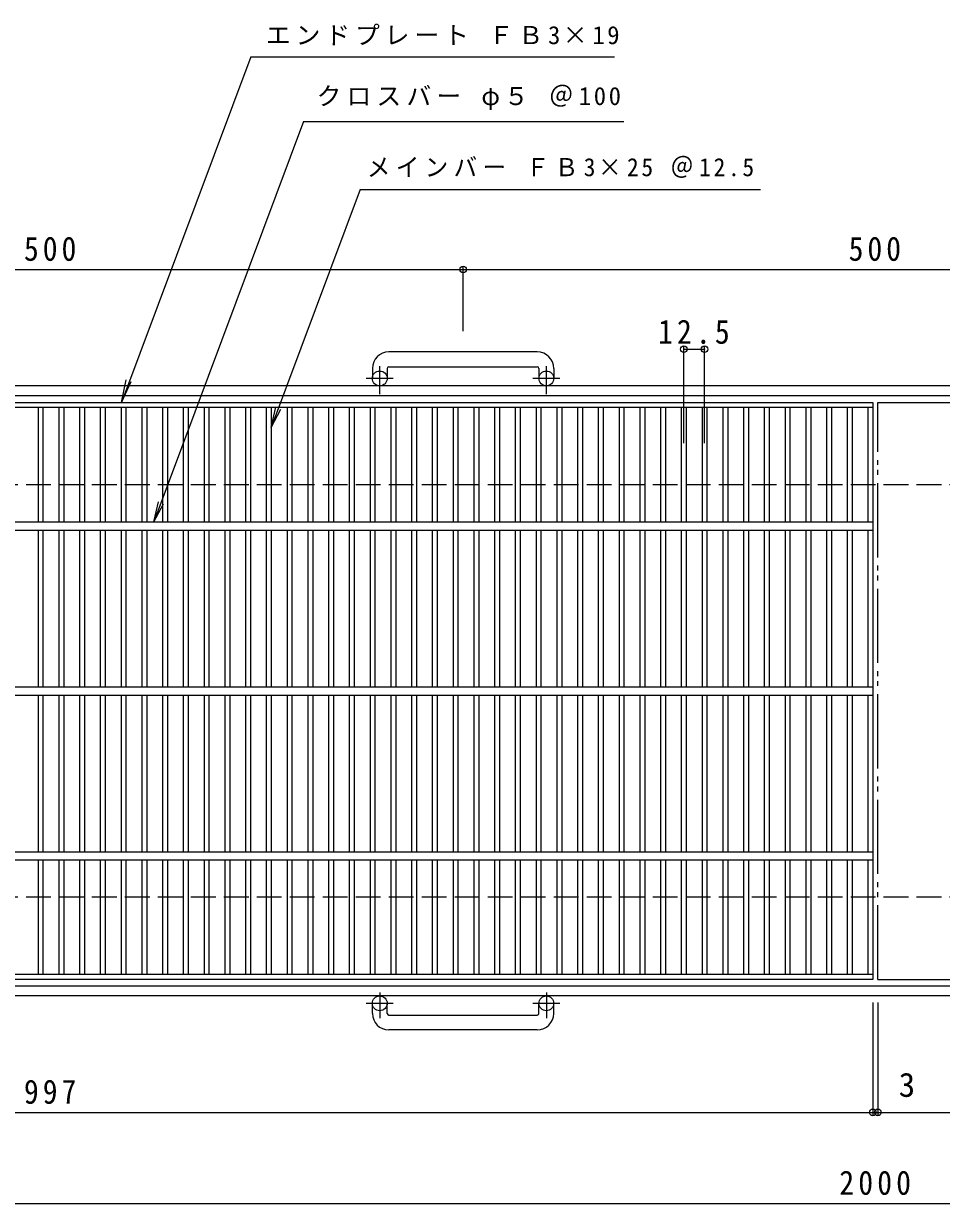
# Model space of a CAD drawing. Units: millimetres, scale not verified. Extents: x -854 to 865, y -687 to 560.
# Drawn here: x -323 to 233, y -156 to 560 of the extents above; entities that cross this region are included whole.
import ezdxf
from ezdxf.enums import TextEntityAlignment as Align

# ---------------------------------------------------------------- set-up
doc = ezdxf.new("R2010")
doc.units = ezdxf.units.MM
doc.header["$LTSCALE"] = 5
doc.header["$PDMODE"] = 32
doc.header["$PDSIZE"] = 4
for name, pattern in [('CHAIN1', [8, 5, -1, 1, -1]), ('DASHED3', [4, 3, -1]), ('DOUBLE_CHAIN2', [12.8, 9, -1, 0.6, -0.6, 0.6, -1])]:
    doc.linetypes.add(name, pattern=pattern)
for name, color, linetype, lineweight in [('A-1_ピット', 2, 'Continuous', 9), ('A-2_蓋', 3, 'Continuous', 9), ('A-4_寸法', 7, 'Continuous', 9), ('A-5_仕様文', 7, 'Continuous', 9)]:
    doc.layers.add(name, color=color, linetype=linetype, lineweight=lineweight)
doc.styles.add('ＭＳ ゴシック', font='')
doc.styles.get('ＭＳ ゴシック').set_extended_font_data('MS Gothic')

msp = doc.modelspace()

# ---------------------------------------------------------------- linework, layer by layer
at = {"layer": 'A-1_ピット'}
for p, q in [((-11.54, 360.789), (-101.54, 360.789)), ((-111.54, 350.789), (-111.54, 344.689)), ((-102.54, 350.789), (-102.54, 344.689)), ((-101.541, 351.789), (-11.54, 351.789)), ((-10.54, 350.789), (-10.54, 344.689)), ((-1.54, 350.789), (-1.54, 344.689)), ((293.46, 340.189), (-806.54, 340.189)), ((293.46, 334.188), (-806.54, 334.188)), ((293.46, -23.811), (-806.54, -23.811)), ((293.46, -29.811), (-806.54, -29.811)), ((-111.54, -40.412), (-111.54, -34.312)), ((-102.54, -40.412), (-102.54, -34.312)), ((-10.54, -40.412), (-10.54, -34.312)), ((-1.54, -40.412), (-1.54, -34.312)), ((-101.541, -41.412), (-11.54, -41.412)), ((-11.54, -50.411), (-101.54, -50.411))]:
    msp.add_line(p, q, dxfattribs=at)
at = {"layer": 'A-1_ピット', "linetype": 'CHAIN1'}
for p, q in [((-107.04, 335.082), (-107.04, 352.179)), ((-6.04, 335.082), (-6.04, 352.179)), ((-98.877, 344.689), (-115.285, 344.689)), ((2.123, 344.689), (-14.285, 344.689)), ((-107.04, -27.704), (-107.04, -43.301)), ((-6.04, -27.704), (-6.04, -43.301)), ((-98.877, -34.312), (-115.285, -34.312)), ((2.123, -34.312), (-14.285, -34.312))]:
    msp.add_line(p, q, dxfattribs=at)
at = {"layer": 'A-1_ピット', "linetype": 'DASHED3'}
for p, q in [((293.46, 280.189), (-806.54, 280.189)), ((293.46, 30.188), (-806.54, 30.188))]:
    msp.add_line(p, q, dxfattribs=at)
at = {"layer": 'A-1_ピット'}
for centre in [(-107.04, 344.689), (-6.04, 344.689), (-107.04, -34.312), (-6.04, -34.312)]:
    msp.add_circle(centre, 4.5, dxfattribs=at)
for centre, radius, start, end in [((-101.54, 350.789), 10, 90, 180), ((-11.54, 350.789), 10, 0, 90), ((-101.541, 350.789), 1, 90, 180), ((-11.54, 350.789), 1, 0, 90), ((-101.54, -40.412), 10, 180, 270), ((-101.541, -40.412), 1, 180, 270), ((-11.54, -40.412), 10, 270, 0), ((-11.54, -40.412), 1, 270, 0)]:
    msp.add_arc(centre, radius, start, end, dxfattribs=at)
at = {"layer": 'A-2_蓋'}
for p, q in [((-805.04, 330.189), (191.96, 330.189)), ((191.96, 330.189), (191.96, -19.811)), ((-805.04, 327.189), (191.96, 327.189)), ((-314.239, 327.189), (-314.239, 257.689)), ((-311.239, 327.189), (-311.239, 257.689)), ((-301.659, 327.189), (-301.659, 257.689)), ((-298.659, 327.189), (-298.659, 257.689)), ((-289.079, 327.189), (-289.079, 257.689)), ((-286.079, 327.189), (-286.079, 257.689)), ((-276.499, 327.189), (-276.499, 257.689)), ((-273.499, 327.189), (-273.499, 257.689)), ((-263.919, 327.189), (-263.919, 257.689)), ((-260.919, 327.189), (-260.919, 257.689)), ((-251.339, 327.189), (-251.339, 257.689)), ((-248.339, 327.189), (-248.339, 257.689)), ((-238.76, 327.189), (-238.76, 257.689)), ((-235.759, 327.189), (-235.759, 257.689)), ((-226.179, 327.189), (-226.179, 257.689)), ((-223.179, 327.189), (-223.179, 257.689)), ((-213.599, 327.189), (-213.599, 257.689)), ((-210.599, 327.189), (-210.599, 257.689)), ((-201.019, 327.189), (-201.019, 257.689)), ((-198.019, 327.189), (-198.019, 257.689)), ((-188.439, 327.189), (-188.439, 257.689)), ((-185.439, 327.189), (-185.439, 257.689)), ((-175.859, 327.189), (-175.859, 257.689)), ((-172.859, 327.189), (-172.859, 257.689)), ((-163.279, 327.189), (-163.279, 257.689)), ((-160.279, 327.189), (-160.279, 257.689)), ((-150.699, 327.189), (-150.699, 257.689)), ((-147.699, 327.189), (-147.699, 257.689)), ((-138.119, 327.189), (-138.119, 257.689)), ((-135.119, 327.189), (-135.119, 257.689)), ((-125.539, 327.189), (-125.539, 257.689)), ((-122.539, 327.189), (-122.539, 257.689)), ((-112.959, 327.189), (-112.959, 257.689)), ((-109.959, 327.189), (-109.959, 257.689)), ((-100.379, 327.189), (-100.379, 257.689)), ((-97.379, 327.189), (-97.379, 257.689)), ((-87.799, 327.189), (-87.799, 257.689)), ((-84.799, 327.189), (-84.799, 257.689)), ((-75.219, 327.189), (-75.219, 257.689)), ((-72.219, 327.189), (-72.219, 257.689)), ((-62.639, 327.189), (-62.639, 257.689)), ((-59.639, 327.189), (-59.639, 257.689)), ((-50.059, 327.189), (-50.059, 257.689)), ((-47.059, 327.189), (-47.059, 257.689)), ((-37.479, 327.189), (-37.479, 257.689)), ((-34.479, 327.189), (-34.479, 257.689)), ((-24.899, 327.189), (-24.899, 257.689)), ((-21.899, 327.189), (-21.899, 257.689)), ((-12.319, 327.189), (-12.319, 257.689)), ((-9.319, 327.189), (-9.319, 257.689)), ((0.261, 327.189), (0.261, 257.689)), ((3.261, 327.189), (3.261, 257.689)), ((12.841, 327.189), (12.841, 257.689)), ((15.841, 327.189), (15.841, 257.689)), ((25.421, 327.189), (25.421, 257.689)), ((28.421, 327.189), (28.421, 257.689)), ((38.001, 327.189), (38.001, 257.689)), ((41.001, 327.189), (41.001, 257.689)), ((50.581, 327.189), (50.581, 257.689)), ((53.581, 327.189), (53.581, 257.689)), ((63.161, 327.189), (63.161, 257.689)), ((66.161, 327.189), (66.161, 257.689)), ((75.741, 327.189), (75.741, 257.689)), ((78.741, 327.189), (78.741, 257.689)), ((88.321, 327.189), (88.321, 257.689)), ((91.321, 327.189), (91.321, 257.689)), ((100.901, 327.189), (100.901, 257.689)), ((103.901, 327.189), (103.901, 257.689)), ((113.481, 327.189), (113.481, 257.689)), ((116.481, 327.189), (116.481, 257.689)), ((126.061, 327.189), (126.061, 257.689)), ((129.061, 327.189), (129.061, 257.689)), ((138.641, 327.189), (138.641, 257.689)), ((141.641, 327.189), (141.641, 257.689)), ((151.221, 327.189), (151.221, 257.689)), ((154.221, 327.189), (154.221, 257.689)), ((163.801, 327.189), (163.801, 257.689)), ((166.801, 327.189), (166.801, 257.689)), ((176.381, 327.189), (176.381, 257.689)), ((179.381, 327.189), (179.381, 257.689)), ((188.961, 327.189), (188.961, 257.689)), ((-805.04, 257.689), (191.96, 257.689)), ((-805.04, 252.689), (191.96, 252.689)), ((-314.239, 252.689), (-314.239, 157.689)), ((-311.239, 252.689), (-311.239, 157.689)), ((-301.659, 252.689), (-301.659, 157.689)), ((-298.659, 252.689), (-298.659, 157.689)), ((-289.079, 252.689), (-289.079, 157.689)), ((-286.079, 252.689), (-286.079, 157.689)), ((-276.499, 252.689), (-276.499, 157.689)), ((-273.499, 252.689), (-273.499, 157.689)), ((-263.919, 252.689), (-263.919, 157.689)), ((-260.919, 252.689), (-260.919, 157.689)), ((-251.339, 252.689), (-251.339, 157.689)), ((-248.339, 252.689), (-248.339, 157.689)), ((-238.76, 252.689), (-238.76, 157.689)), ((-235.759, 252.689), (-235.759, 157.689)), ((-226.179, 252.689), (-226.179, 157.689)), ((-223.179, 252.689), (-223.179, 157.689)), ((-213.599, 252.689), (-213.599, 157.689)), ((-210.599, 252.689), (-210.599, 157.689)), ((-201.019, 252.689), (-201.019, 157.689)), ((-198.019, 252.689), (-198.019, 157.689)), ((-188.439, 252.689), (-188.439, 157.689)), ((-185.439, 252.689), (-185.439, 157.689)), ((-175.859, 252.689), (-175.859, 157.689)), ((-172.859, 252.689), (-172.859, 157.689)), ((-163.279, 252.689), (-163.279, 157.689)), ((-160.279, 252.689), (-160.279, 157.689)), ((-150.699, 252.689), (-150.699, 157.689)), ((-147.699, 252.689), (-147.699, 157.689)), ((-138.119, 252.689), (-138.119, 157.689)), ((-135.119, 252.689), (-135.119, 157.689)), ((-125.539, 252.689), (-125.539, 157.689)), ((-122.539, 252.689), (-122.539, 157.689)), ((-112.959, 252.689), (-112.959, 157.689)), ((-109.959, 252.689), (-109.959, 157.689)), ((-100.379, 252.689), (-100.379, 157.689)), ((-97.379, 252.689), (-97.379, 157.689)), ((-87.799, 252.689), (-87.799, 157.689)), ((-84.799, 252.689), (-84.799, 157.689)), ((-75.219, 252.689), (-75.219, 157.689)), ((-72.219, 252.689), (-72.219, 157.689)), ((-62.639, 252.689), (-62.639, 157.689)), ((-59.639, 252.689), (-59.639, 157.689)), ((-50.059, 252.689), (-50.059, 157.689)), ((-47.059, 252.689), (-47.059, 157.689)), ((-37.479, 252.689), (-37.479, 157.689)), ((-34.479, 252.689), (-34.479, 157.689)), ((-24.899, 252.689), (-24.899, 157.689)), ((-21.899, 252.689), (-21.899, 157.689)), ((-12.319, 252.689), (-12.319, 157.689)), ((-9.319, 252.689), (-9.319, 157.689)), ((0.261, 252.689), (0.261, 157.689)), ((3.261, 252.689), (3.261, 157.689)), ((12.841, 252.689), (12.841, 157.689)), ((15.841, 252.689), (15.841, 157.689)), ((25.421, 252.689), (25.421, 157.689)), ((28.421, 252.689), (28.421, 157.689)), ((38.001, 252.689), (38.001, 157.689)), ((41.001, 252.689), (41.001, 157.689)), ((50.581, 252.689), (50.581, 157.689)), ((53.581, 252.689), (53.581, 157.689)), ((63.161, 252.689), (63.161, 157.689)), ((66.161, 252.689), (66.161, 157.689)), ((75.741, 252.689), (75.741, 157.689)), ((78.741, 252.689), (78.741, 157.689)), ((88.321, 252.689), (88.321, 157.689)), ((91.321, 252.689), (91.321, 157.689)), ((100.901, 252.689), (100.901, 157.689)), ((103.901, 252.689), (103.901, 157.689)), ((113.481, 252.689), (113.481, 157.689)), ((116.481, 252.689), (116.481, 157.689)), ((126.061, 252.689), (126.061, 157.689)), ((129.061, 252.689), (129.061, 157.689)), ((138.641, 252.689), (138.641, 157.689)), ((141.641, 252.689), (141.641, 157.689)), ((151.221, 252.689), (151.221, 157.689)), ((154.221, 252.689), (154.221, 157.689)), ((163.801, 252.689), (163.801, 157.689)), ((166.801, 252.689), (166.801, 157.689)), ((176.381, 252.689), (176.381, 157.689)), ((179.381, 252.689), (179.381, 157.689)), ((188.961, 252.689), (188.961, 157.689)), ((-805.04, 157.689), (191.96, 157.689)), ((-805.04, 152.689), (191.96, 152.689)), ((-314.239, 152.689), (-314.239, 57.689)), ((-311.239, 152.689), (-311.239, 57.689)), ((-301.659, 152.689), (-301.659, 57.689)), ((-298.659, 152.689), (-298.659, 57.689)), ((-289.079, 152.689), (-289.079, 57.689)), ((-286.079, 152.689), (-286.079, 57.689)), ((-276.499, 152.689), (-276.499, 57.689)), ((-273.499, 152.689), (-273.499, 57.689)), ((-263.919, 152.689), (-263.919, 57.689)), ((-260.919, 152.689), (-260.919, 57.689)), ((-251.339, 152.689), (-251.339, 57.689)), ((-248.339, 152.689), (-248.339, 57.689)), ((-238.76, 152.689), (-238.76, 57.689)), ((-235.759, 152.689), (-235.759, 57.689)), ((-226.179, 152.689), (-226.179, 57.689)), ((-223.179, 152.689), (-223.179, 57.689)), ((-213.599, 152.689), (-213.599, 57.689)), ((-210.599, 152.689), (-210.599, 57.689)), ((-201.019, 152.689), (-201.019, 57.689)), ((-198.019, 152.689), (-198.019, 57.689)), ((-188.439, 152.689), (-188.439, 57.689)), ((-185.439, 152.689), (-185.439, 57.689)), ((-175.859, 152.689), (-175.859, 57.689)), ((-172.859, 152.689), (-172.859, 57.689)), ((-163.279, 152.689), (-163.279, 57.689)), ((-160.279, 152.689), (-160.279, 57.689)), ((-150.699, 152.689), (-150.699, 57.689)), ((-147.699, 152.689), (-147.699, 57.689)), ((-138.119, 152.689), (-138.119, 57.689)), ((-135.119, 152.689), (-135.119, 57.689)), ((-125.539, 152.689), (-125.539, 57.689)), ((-122.539, 152.689), (-122.539, 57.689)), ((-112.959, 152.689), (-112.959, 57.689)), ((-109.959, 152.689), (-109.959, 57.689)), ((-100.379, 152.689), (-100.379, 57.689)), ((-97.379, 152.689), (-97.379, 57.689)), ((-87.799, 152.689), (-87.799, 57.689)), ((-84.799, 152.689), (-84.799, 57.689)), ((-75.219, 152.689), (-75.219, 57.689)), ((-72.219, 152.689), (-72.219, 57.689)), ((-62.639, 152.689), (-62.639, 57.689)), ((-59.639, 152.689), (-59.639, 57.689)), ((-50.059, 152.689), (-50.059, 57.689)), ((-47.059, 152.689), (-47.059, 57.689)), ((-37.479, 152.689), (-37.479, 57.689)), ((-34.479, 152.689), (-34.479, 57.689)), ((-24.899, 152.689), (-24.899, 57.689)), ((-21.899, 152.689), (-21.899, 57.689)), ((-12.319, 152.689), (-12.319, 57.689)), ((-9.319, 152.689), (-9.319, 57.689)), ((0.261, 152.689), (0.261, 57.689)), ((3.261, 152.689), (3.261, 57.689)), ((12.841, 152.689), (12.841, 57.689)), ((15.841, 152.689), (15.841, 57.689)), ((25.421, 152.689), (25.421, 57.689)), ((28.421, 152.689), (28.421, 57.689)), ((38.001, 152.689), (38.001, 57.689)), ((41.001, 152.689), (41.001, 57.689)), ((50.581, 152.689), (50.581, 57.689)), ((53.581, 152.689), (53.581, 57.689)), ((63.161, 152.689), (63.161, 57.689)), ((66.161, 152.689), (66.161, 57.689)), ((75.741, 152.689), (75.741, 57.689)), ((78.741, 152.689), (78.741, 57.689)), ((88.321, 152.689), (88.321, 57.689)), ((91.321, 152.689), (91.321, 57.689)), ((100.901, 152.689), (100.901, 57.689)), ((103.901, 152.689), (103.901, 57.689)), ((113.481, 152.689), (113.481, 57.689)), ((116.481, 152.689), (116.481, 57.689)), ((126.061, 152.689), (126.061, 57.689)), ((129.061, 152.689), (129.061, 57.689)), ((138.641, 152.689), (138.641, 57.689)), ((141.641, 152.689), (141.641, 57.689)), ((151.221, 152.689), (151.221, 57.689)), ((154.221, 152.689), (154.221, 57.689)), ((163.801, 152.689), (163.801, 57.689)), ((166.801, 152.689), (166.801, 57.689)), ((176.381, 152.689), (176.381, 57.689)), ((179.381, 152.689), (179.381, 57.689)), ((188.961, 152.689), (188.961, 57.689)), ((-805.04, 57.689), (191.96, 57.689)), ((-805.04, 52.689), (191.96, 52.689)), ((-314.239, 52.689), (-314.239, -16.811)), ((-311.239, 52.689), (-311.239, -16.811)), ((-301.659, 52.689), (-301.659, -16.811)), ((-298.659, 52.689), (-298.659, -16.811)), ((-289.079, 52.689), (-289.079, -16.811)), ((-286.079, 52.689), (-286.079, -16.811)), ((-276.499, 52.689), (-276.499, -16.811)), ((-273.499, 52.689), (-273.499, -16.811)), ((-263.919, 52.689), (-263.919, -16.811)), ((-260.919, 52.689), (-260.919, -16.811)), ((-251.339, 52.689), (-251.339, -16.811)), ((-248.339, 52.689), (-248.339, -16.811)), ((-238.76, 52.689), (-238.76, -16.811)), ((-235.759, 52.689), (-235.759, -16.811)), ((-226.179, 52.689), (-226.179, -16.811)), ((-223.179, 52.689), (-223.179, -16.811)), ((-213.599, 52.689), (-213.599, -16.811)), ((-210.599, 52.689), (-210.599, -16.811)), ((-201.019, 52.689), (-201.019, -16.811)), ((-198.019, 52.689), (-198.019, -16.811)), ((-188.439, 52.689), (-188.439, -16.811)), ((-185.439, 52.689), (-185.439, -16.811)), ((-175.859, 52.689), (-175.859, -16.811)), ((-172.859, 52.689), (-172.859, -16.811)), ((-163.279, 52.689), (-163.279, -16.811)), ((-160.279, 52.689), (-160.279, -16.811)), ((-150.699, 52.689), (-150.699, -16.811)), ((-147.699, 52.689), (-147.699, -16.811)), ((-138.119, 52.689), (-138.119, -16.811)), ((-135.119, 52.689), (-135.119, -16.811)), ((-125.539, 52.689), (-125.539, -16.811)), ((-122.539, 52.689), (-122.539, -16.811)), ((-112.959, 52.689), (-112.959, -16.811)), ((-109.959, 52.689), (-109.959, -16.811)), ((-100.379, 52.689), (-100.379, -16.811)), ((-97.379, 52.689), (-97.379, -16.811)), ((-87.799, 52.689), (-87.799, -16.811)), ((-84.799, 52.689), (-84.799, -16.811)), ((-75.219, 52.689), (-75.219, -16.811)), ((-72.219, 52.689), (-72.219, -16.811)), ((-62.639, 52.689), (-62.639, -16.811)), ((-59.639, 52.689), (-59.639, -16.811)), ((-50.059, 52.689), (-50.059, -16.811)), ((-47.059, 52.689), (-47.059, -16.811)), ((-37.479, 52.689), (-37.479, -16.811)), ((-34.479, 52.689), (-34.479, -16.811)), ((-24.899, 52.689), (-24.899, -16.811)), ((-21.899, 52.689), (-21.899, -16.811)), ((-12.319, 52.689), (-12.319, -16.811)), ((-9.319, 52.689), (-9.319, -16.811)), ((0.261, 52.689), (0.261, -16.811)), ((3.261, 52.689), (3.261, -16.811)), ((12.841, 52.689), (12.841, -16.811)), ((15.841, 52.689), (15.841, -16.811)), ((25.421, 52.689), (25.421, -16.811)), ((28.421, 52.689), (28.421, -16.811)), ((38.001, 52.689), (38.001, -16.811)), ((41.001, 52.689), (41.001, -16.811)), ((50.581, 52.689), (50.581, -16.811)), ((53.581, 52.689), (53.581, -16.811)), ((63.161, 52.689), (63.161, -16.811)), ((66.161, 52.689), (66.161, -16.811)), ((75.741, 52.689), (75.741, -16.811)), ((78.741, 52.689), (78.741, -16.811)), ((88.321, 52.689), (88.321, -16.811)), ((91.321, 52.689), (91.321, -16.811)), ((100.901, 52.689), (100.901, -16.811)), ((103.901, 52.689), (103.901, -16.811)), ((113.481, 52.689), (113.481, -16.811)), ((116.481, 52.689), (116.481, -16.811)), ((126.061, 52.689), (126.061, -16.811)), ((129.061, 52.689), (129.061, -16.811)), ((138.641, 52.689), (138.641, -16.811)), ((141.641, 52.689), (141.641, -16.811)), ((151.221, 52.689), (151.221, -16.811)), ((154.221, 52.689), (154.221, -16.811)), ((163.801, 52.689), (163.801, -16.811)), ((166.801, 52.689), (166.801, -16.811)), ((176.381, 52.689), (176.381, -16.811)), ((179.381, 52.689), (179.381, -16.811)), ((188.961, 52.689), (188.961, -16.811)), ((191.96, -16.811), (-805.04, -16.811)), ((191.96, -19.811), (-805.04, -19.811))]:
    msp.add_line(p, q, dxfattribs=at)
at = {"layer": 'A-2_蓋', "linetype": 'DOUBLE_CHAIN2'}
for p, q in [((194.96, -19.811), (194.96, 330.189)), ((194.96, 330.189), (293.46, 330.189)), ((194.96, -19.811), (293.46, -19.811))]:
    msp.add_line(p, q, dxfattribs=at)
at = {"layer": 'A-4_寸法'}
for p, q in [((-185.281, 539.763), (35.355, 539.763)), ((-153.256, 500.459), (40.973, 500.459)), ((-118.921, 459.289), (123.703, 459.289)), ((-806.54, 410.789), (292.459, 410.789)), ((-56.54, 373.289), (-56.54, 412.289)), ((77.241, 305.337), (77.241, 363.973)), ((77.241, 362.473), (89.821, 362.473)), ((89.821, 305.337), (89.821, 363.973)), ((-263.626, 330.189), (-260.815, 343.869)), ((-263.626, 330.189), (-257.758, 342.727)), ((-172.859, 315.005), (-170.048, 327.185)), ((-172.859, 315.005), (-166.991, 326.042)), ((-244.011, 257.689), (-241.199, 269.868)), ((-244.011, 257.689), (-238.143, 268.726)), ((191.96, -33.811), (191.96, -101.911)), ((194.96, -33.811), (194.96, -101.911)), ((-853.539, -100.411), (293.46, -100.411)), ((-806.54, -155.618), (293.46, -155.618))]:
    msp.add_line(p, q, dxfattribs=at)
for p in [(-56.54, 410.789), (77.241, 362.473), (89.821, 362.473), (191.96, -100.411), (194.96, -100.411)]:
    msp.add_point(p, dxfattribs=at)
at = {"layer": 'A-5_仕様文'}
for p, q in [((-185.281, 539.763), (-263.626, 330.189)), ((-153.256, 500.459), (-244.011, 257.689)), ((-118.921, 459.289), (-172.859, 315.005))]:
    msp.add_line(p, q, dxfattribs=at)

# ---------------------------------------------------------------- texts
at = {"layer": 'A-4_寸法', "color": 2, "style": 'ＭＳ ゴシック'}
msp.add_text('3', height=14.66, dxfattribs=at).set_placement((207.563, -95.411), align=Align.BOTTOM_LEFT)
at = {"layer": 'A-4_寸法', "char_height": 11, "attachment_point": 7, "style": 'ＭＳ ゴシック'}
for s, insert in [('\\T1.2;エンドプレート\\~ＦＢ3×19', (-176.087, 546.763)), ('\\T1.21;クロスバー\\~φ５\\~＠100', (-145.34, 507.459)), ('\\T1.23;\\W0.95;メインバー\\~ＦＢ3×25\\~＠12.5', (-114.875, 466.289))]:
    msp.add_mtext(s, dxfattribs=dict(at, insert=insert))
at = {"layer": 'A-4_寸法', "color": 2, "char_height": 14.66, "attachment_point": 7, "style": 'ＭＳ ゴシック'}
for s, insert in [('\\T1.27;\\W0.9;500', (-322.79, 415.789)), ('\\T1.27;\\W0.9;500', (177.21, 415.789)), ('\\T1.28;\\W0.9;12.5', (61.656, 365.473)), ('\\T1.27;\\W0.9;997', (-322.79, -95.411)), ('\\T1.28;\\W0.9;2000', (171.585, -150.618))]:
    msp.add_mtext(s, dxfattribs=dict(at, insert=insert))

doc.saveas('drawing.dxf')
